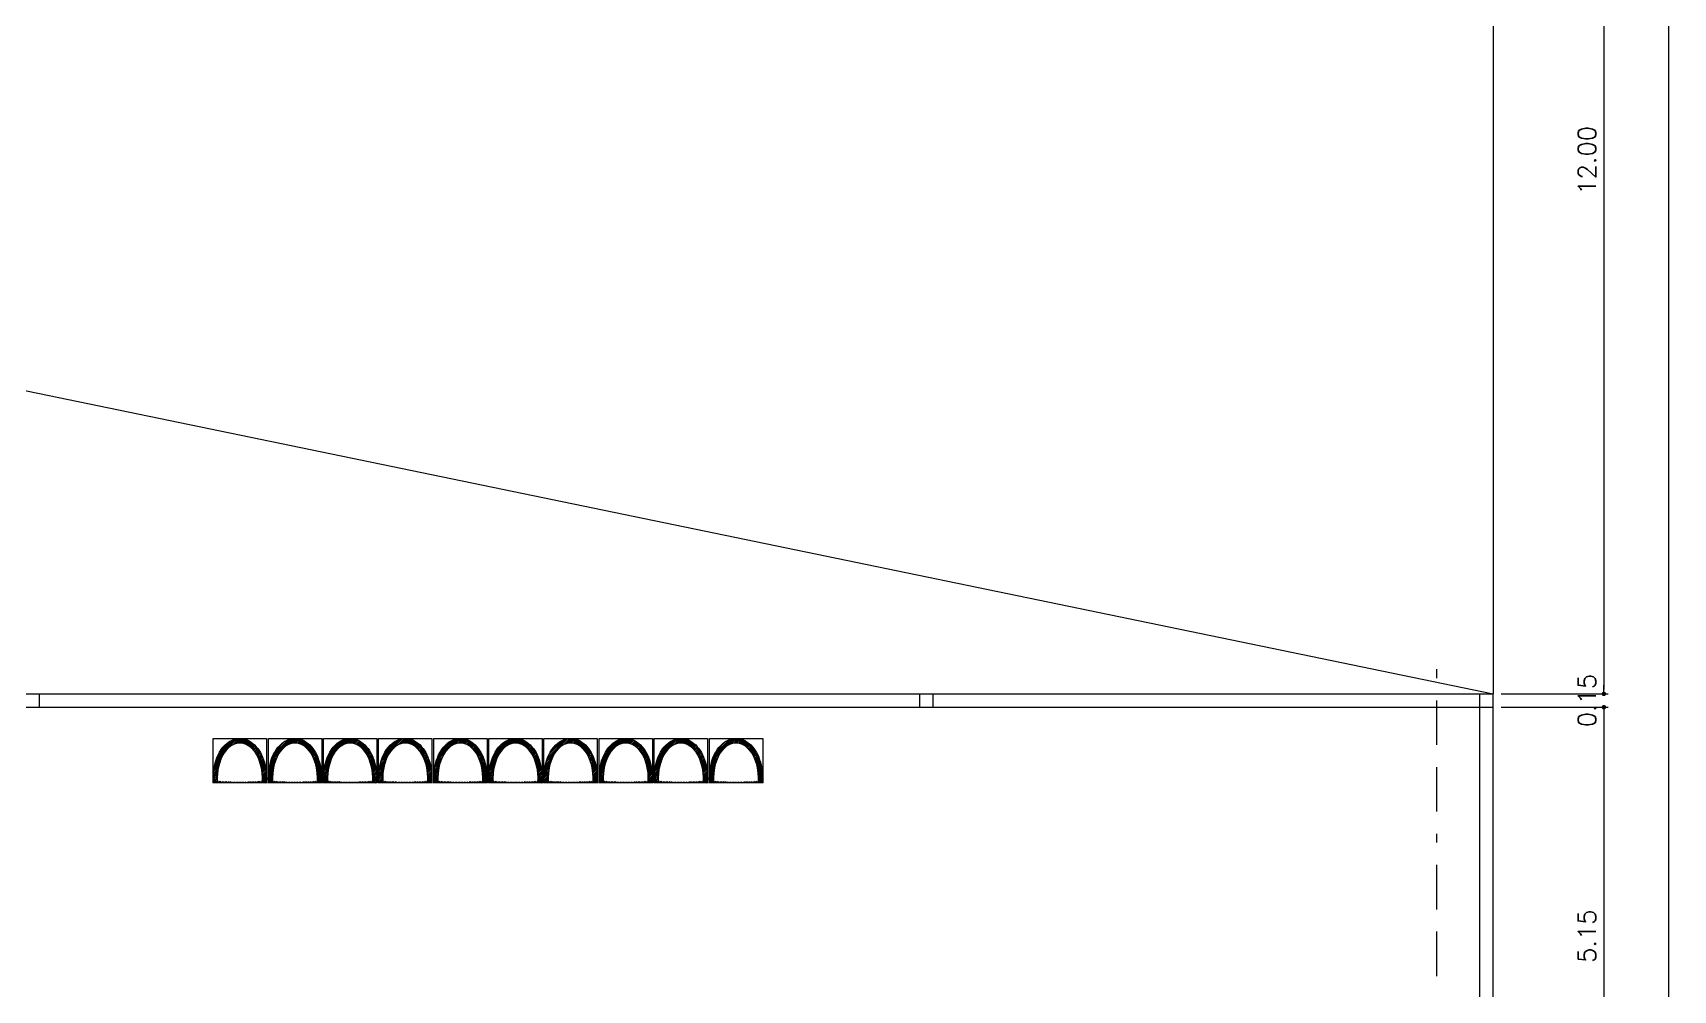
# Model space of a CAD drawing. Extents: x -151 to -2, y -18 to 162.
# Drawn here: x -107.27 to -88.82, y 52.46 to 63.23 of the extents above; entities that cross this region are included whole.
import ezdxf

# ---------------------------------------------------------------- set-up
doc = ezdxf.new("R2010")
doc.units = 0
doc.header["$MEASUREMENT"] = 0
doc.linetypes.add('BORDER', pattern=[1.75, 0.5, -0.25, 0.5, -0.25, 0, -0.25])
doc.layers.get('0').update_dxf_attribs({"linetype": 'CONTINUOUS'})
doc.layers.get('DEFPOINTS').update_dxf_attribs({"linetype": 'CONTINUOUS'})
for name, color, linetype in [('ACESSÓRIO', 2, 'CONTINUOUS'), ('ALVENARIA', 7, 'CONTINUOUS'), ('ALVENARIA1', 44, 'CONTINUOUS'), ('CORTE', 6, 'CONTINUOUS'), ('COTAS', 1, 'CONTINUOUS'), ('HATCH', 30, 'CONTINUOUS')]:
    doc.layers.add(name, color=color, linetype=linetype)
doc.styles.get("Standard").update_dxf_attribs({"font": 'TXT.shx', "height": 0.2})
doc.dimstyles.new('DIM100', dxfattribs={"dimtxt": 0.18, "dimasz": 0.05, "dimexe": 0.05, "dimexo": 0.09, "dimgap": 0.09, "dimtad": 1, "dimzin": 0, "dimdsep": 46, "dimtxsty": 'Standard', "dimblk": 'DOT', "dimblk1": 'DOT', "dimblk2": 'DOT', "dimsah": 1, "dimcen": 0.09, "dimadec": 0, "dimazin": 0, "dimtfac": 1, "dimtix": 1, "dimtofl": 0, "dimtmove": 2, "dimatfit": 3, "dimldrblk": 'DOT', "dimfxl": 1, "dimtolj": 1, "dimtzin": 0, "dimarcsym": 0})

# ---------------------------------------------------------------- blocks, each defined once
blk = doc.blocks.new('DOT')
at = {"layer": 'ALVENARIA', "color": 0, "linetype": 'ByBlock'}
blk.add_line((-0.5, 0), (-1, 0), dxfattribs=at)
at = {"layer": 'ALVENARIA', "color": 0, "linetype": 'ByBlock', "const_width": 0.5}
blk.add_lwpolyline([(-0.25, 0, 1), (0.25, 0, 1)], format="xyb", close=True, dxfattribs=at)
blk = doc.blocks.new('*D260')
at = {"color": 0, "linetype": 'ByBlock'}
for p, q in [((-89.438, -12.159), (-89.438, -24.059)), ((-90.593, -24.109), (-89.388, -24.109))]:
    blk.add_line(p, q, dxfattribs=at)
at = {"layer": 'DEFPOINTS', "color": 0, "linetype": 'ByBlock'}
for p in [(-90.683, -12.109), (-90.683, -24.109), (-89.438, -24.109)]:
    blk.add_point(p, dxfattribs=at)
at = {"color": 0, "linetype": 'ByBlock', "xscale": 0.05, "yscale": 0.05, "zscale": 0.05}
for p, rotation in [((-89.438, -12.109), 90), ((-89.438, -24.109), 270)]:
    blk.add_blockref('DOT', p, dxfattribs=dict(at, rotation=rotation))
at = {"color": 0, "linetype": 'ByBlock', "insert": (-89.628, -18.109), "char_height": 0.2, "attachment_point": 5, "rotation": 90}
blk.add_mtext('\\A1;12.00', dxfattribs=at)
blk = doc.blocks.new('*D261')
at = {"color": 0, "linetype": 'ByBlock'}
for p, q in [((-89.438, -24.059), (-89.438, -24.009)), ((-90.593, -24.259), (-89.388, -24.259)), ((-89.438, -24.309), (-89.438, -24.359))]:
    blk.add_line(p, q, dxfattribs=at)
at = {"layer": 'DEFPOINTS', "color": 0, "linetype": 'ByBlock'}
for p in [(-90.683, -24.109), (-90.683, -24.259), (-89.438, -24.259)]:
    blk.add_point(p, dxfattribs=at)
at = {"color": 0, "linetype": 'ByBlock', "xscale": 0.05, "yscale": 0.05, "zscale": 0.05}
for p, rotation in [((-89.438, -24.109), 270), ((-89.438, -24.259), 90)]:
    blk.add_blockref('DOT', p, dxfattribs=dict(at, rotation=rotation))
at = {"color": 0, "linetype": 'ByBlock', "insert": (-89.628, -24.184), "char_height": 0.2, "attachment_point": 5, "rotation": 90}
blk.add_mtext('\\A1;0.15', dxfattribs=at)
blk = doc.blocks.new('*D262')
at = {"color": 0, "linetype": 'ByBlock'}
for p, q in [((-89.438, -24.309), (-89.438, -29.359)), ((-96.893, -29.409), (-89.388, -29.409))]:
    blk.add_line(p, q, dxfattribs=at)
at = {"layer": 'DEFPOINTS', "color": 0, "linetype": 'ByBlock'}
for p in [(-90.683, -24.259), (-96.983, -29.409), (-89.438, -29.409)]:
    blk.add_point(p, dxfattribs=at)
at = {"color": 0, "linetype": 'ByBlock', "xscale": 0.05, "yscale": 0.05, "zscale": 0.05}
for p, rotation in [((-89.438, -24.259), 90), ((-89.438, -29.409), 270)]:
    blk.add_blockref('DOT', p, dxfattribs=dict(at, rotation=rotation))
at = {"color": 0, "linetype": 'ByBlock', "insert": (-89.628, -26.834), "char_height": 0.2, "attachment_point": 5, "rotation": 90}
blk.add_mtext('\\A1;5.15', dxfattribs=at)
blk = doc.blocks.new('*D266')
at = {"color": 0, "linetype": 'ByBlock'}
for p, q in [((-93.893, 3.641), (-88.659, 3.641)), ((-88.709, -34.809), (-88.709, 3.591))]:
    blk.add_line(p, q, dxfattribs=at)
at = {"layer": 'DEFPOINTS', "color": 0, "linetype": 'ByBlock'}
for p in [(-93.983, 3.641), (-88.709, 3.641), (-90.683, -34.859)]:
    blk.add_point(p, dxfattribs=at)
at = {"color": 0, "linetype": 'ByBlock', "xscale": 0.05, "yscale": 0.05, "zscale": 0.05}
for p, rotation in [((-88.709, 3.641), 90), ((-88.709, -34.859), 270)]:
    blk.add_blockref('DOT', p, dxfattribs=dict(at, rotation=rotation))
at = {"color": 0, "linetype": 'ByBlock', "insert": (-88.899, -15.609), "char_height": 0.2, "attachment_point": 5, "rotation": 90}
blk.add_mtext('\\A1;38.50', dxfattribs=at)

msp = doc.modelspace()

# ---------------------------------------------------------------- hatches: boundary and pattern name
at = {"layer": 'HATCH'}
h = msp.add_hatch(dxfattribs=at)
h.set_pattern_fill('ANSI31', color=256, scale=0.1, angle=-90, style=0)
h.set_pattern_definition([(225, (-28.906215, -81.304438), (-0.0088388348, 0.0088388348), [])])
edge = h.paths.add_edge_path()
edge.add_ellipse((-104.943, 54.844), major_axis=(0, -0.4), ratio=0.625, start_angle=82.8192, end_angle=277.1808, ccw=False)
edge.add_line((-104.695, 54.794), (-104.645, 54.794))
edge.add_spline(control_points=[(-104.645, 54.794), (-104.641, 54.851), (-104.644, 54.91), (-104.669, 55.047), (-104.699, 55.122), (-104.785, 55.237), (-104.842, 55.278), (-104.969, 55.302), (-105.035, 55.282), (-105.153, 55.186), (-105.2, 55.101), (-105.24, 54.937), (-105.246, 54.864), (-105.241, 54.794)], knot_values=[1.454628, 1.454628, 1.454628, 1.454628, 1.857235, 1.857235, 2.441879, 2.441879, 3.026523, 3.026523, 3.611166, 3.611166, 4.333999, 4.333999, 4.828558, 4.828558, 4.828558, 4.828558], degree=3, periodic=0)
edge.add_line((-105.241, 54.794), (-105.191, 54.794))
h = msp.add_hatch(dxfattribs=at)
h.set_pattern_fill('ANSI31', color=256, scale=0.1, angle=-90, style=0)
h.set_pattern_definition([(225, (-28.286215, -81.304438), (-0.0088388348, 0.0088388348), [])])
edge = h.paths.add_edge_path()
edge.add_ellipse((-104.323, 54.844), major_axis=(0, -0.4), ratio=0.625, start_angle=82.8192, end_angle=277.1808, ccw=False)
edge.add_line((-104.075, 54.794), (-104.025, 54.794))
edge.add_spline(control_points=[(-104.025, 54.794), (-104.021, 54.851), (-104.024, 54.91), (-104.049, 55.047), (-104.079, 55.122), (-104.165, 55.237), (-104.222, 55.278), (-104.349, 55.302), (-104.415, 55.282), (-104.533, 55.186), (-104.58, 55.101), (-104.62, 54.937), (-104.626, 54.864), (-104.621, 54.794)], knot_values=[1.454628, 1.454628, 1.454628, 1.454628, 1.857235, 1.857235, 2.441879, 2.441879, 3.026523, 3.026523, 3.611166, 3.611166, 4.333999, 4.333999, 4.828558, 4.828558, 4.828558, 4.828558], degree=3, periodic=0)
edge.add_line((-104.621, 54.794), (-104.571, 54.794))
h = msp.add_hatch(dxfattribs=at)
h.set_pattern_fill('ANSI31', color=256, scale=0.1, angle=-90, style=0)
h.set_pattern_definition([(225, (-27.666215, -81.304438), (-0.0088388348, 0.0088388348), [])])
edge = h.paths.add_edge_path()
edge.add_ellipse((-103.703, 54.844), major_axis=(0, -0.4), ratio=0.625, start_angle=82.8192, end_angle=277.1808, ccw=False)
edge.add_line((-103.455, 54.794), (-103.405, 54.794))
edge.add_spline(control_points=[(-103.405, 54.794), (-103.401, 54.851), (-103.404, 54.91), (-103.429, 55.047), (-103.459, 55.122), (-103.545, 55.237), (-103.602, 55.278), (-103.729, 55.302), (-103.795, 55.282), (-103.913, 55.186), (-103.96, 55.101), (-104, 54.937), (-104.006, 54.864), (-104.001, 54.794)], knot_values=[1.454628, 1.454628, 1.454628, 1.454628, 1.857235, 1.857235, 2.441879, 2.441879, 3.026523, 3.026523, 3.611166, 3.611166, 4.333999, 4.333999, 4.828558, 4.828558, 4.828558, 4.828558], degree=3, periodic=0)
edge.add_line((-104.001, 54.794), (-103.951, 54.794))
h = msp.add_hatch(dxfattribs=at)
h.set_pattern_fill('ANSI31', color=256, scale=0.1, angle=-90, style=0)
h.set_pattern_definition([(225, (-27.046215, -81.304438), (-0.0088388348, 0.0088388348), [])])
edge = h.paths.add_edge_path()
edge.add_ellipse((-103.083, 54.844), major_axis=(0, -0.4), ratio=0.625, start_angle=82.8192, end_angle=277.1808, ccw=False)
edge.add_line((-102.835, 54.794), (-102.785, 54.794))
edge.add_spline(control_points=[(-102.785, 54.794), (-102.781, 54.851), (-102.784, 54.91), (-102.809, 55.047), (-102.839, 55.122), (-102.925, 55.237), (-102.982, 55.278), (-103.109, 55.302), (-103.175, 55.282), (-103.293, 55.186), (-103.34, 55.101), (-103.38, 54.937), (-103.386, 54.864), (-103.381, 54.794)], knot_values=[1.454628, 1.454628, 1.454628, 1.454628, 1.857235, 1.857235, 2.441879, 2.441879, 3.026523, 3.026523, 3.611166, 3.611166, 4.333999, 4.333999, 4.828558, 4.828558, 4.828558, 4.828558], degree=3, periodic=0)
edge.add_line((-103.381, 54.794), (-103.331, 54.794))
h = msp.add_hatch(dxfattribs=at)
h.set_pattern_fill('ANSI31', color=256, scale=0.1, angle=-90, style=0)
h.set_pattern_definition([(225, (-26.426215, -81.304438), (-0.0088388348, 0.0088388348), [])])
edge = h.paths.add_edge_path()
edge.add_ellipse((-102.463, 54.844), major_axis=(0, -0.4), ratio=0.625, start_angle=82.8192, end_angle=277.1808, ccw=False)
edge.add_line((-102.215, 54.794), (-102.165, 54.794))
edge.add_spline(control_points=[(-102.165, 54.794), (-102.161, 54.851), (-102.164, 54.91), (-102.189, 55.047), (-102.219, 55.122), (-102.305, 55.237), (-102.362, 55.278), (-102.489, 55.302), (-102.555, 55.282), (-102.673, 55.186), (-102.72, 55.101), (-102.76, 54.937), (-102.766, 54.864), (-102.761, 54.794)], knot_values=[1.454628, 1.454628, 1.454628, 1.454628, 1.857235, 1.857235, 2.441879, 2.441879, 3.026523, 3.026523, 3.611166, 3.611166, 4.333999, 4.333999, 4.828558, 4.828558, 4.828558, 4.828558], degree=3, periodic=0)
edge.add_line((-102.761, 54.794), (-102.711, 54.794))
h = msp.add_hatch(dxfattribs=at)
h.set_pattern_fill('ANSI31', color=256, scale=0.1, angle=-90, style=0)
h.set_pattern_definition([(225, (-25.806215, -81.304438), (-0.0088388348, 0.0088388348), [])])
edge = h.paths.add_edge_path()
edge.add_ellipse((-101.843, 54.844), major_axis=(0, -0.4), ratio=0.625, start_angle=82.8192, end_angle=277.1808, ccw=False)
edge.add_line((-101.595, 54.794), (-101.545, 54.794))
edge.add_spline(control_points=[(-101.545, 54.794), (-101.541, 54.851), (-101.544, 54.91), (-101.569, 55.047), (-101.599, 55.122), (-101.685, 55.237), (-101.742, 55.278), (-101.869, 55.302), (-101.935, 55.282), (-102.053, 55.186), (-102.1, 55.101), (-102.14, 54.937), (-102.146, 54.864), (-102.141, 54.794)], knot_values=[1.454628, 1.454628, 1.454628, 1.454628, 1.857235, 1.857235, 2.441879, 2.441879, 3.026523, 3.026523, 3.611166, 3.611166, 4.333999, 4.333999, 4.828558, 4.828558, 4.828558, 4.828558], degree=3, periodic=0)
edge.add_line((-102.141, 54.794), (-102.091, 54.794))
h = msp.add_hatch(dxfattribs=at)
h.set_pattern_fill('ANSI31', color=256, scale=0.1, angle=-90, style=0)
h.set_pattern_definition([(225, (-25.186215, -81.304438), (-0.0088388348, 0.0088388348), [])])
edge = h.paths.add_edge_path()
edge.add_ellipse((-101.223, 54.844), major_axis=(0, -0.4), ratio=0.625, start_angle=82.8192, end_angle=277.1808, ccw=False)
edge.add_line((-100.975, 54.794), (-100.925, 54.794))
edge.add_spline(control_points=[(-100.925, 54.794), (-100.921, 54.851), (-100.924, 54.91), (-100.949, 55.047), (-100.979, 55.122), (-101.065, 55.237), (-101.122, 55.278), (-101.249, 55.302), (-101.315, 55.282), (-101.433, 55.186), (-101.48, 55.101), (-101.52, 54.937), (-101.526, 54.864), (-101.521, 54.794)], knot_values=[1.454628, 1.454628, 1.454628, 1.454628, 1.857235, 1.857235, 2.441879, 2.441879, 3.026523, 3.026523, 3.611166, 3.611166, 4.333999, 4.333999, 4.828558, 4.828558, 4.828558, 4.828558], degree=3, periodic=0)
edge.add_line((-101.521, 54.794), (-101.471, 54.794))
h = msp.add_hatch(dxfattribs=at)
h.set_pattern_fill('ANSI31', color=256, scale=0.1, angle=-90, style=0)
h.set_pattern_definition([(225, (-24.566215, -81.304438), (-0.0088388348, 0.0088388348), [])])
edge = h.paths.add_edge_path()
edge.add_ellipse((-100.603, 54.844), major_axis=(0, -0.4), ratio=0.625, start_angle=82.8192, end_angle=277.1808, ccw=False)
edge.add_line((-100.355, 54.794), (-100.305, 54.794))
edge.add_spline(control_points=[(-100.305, 54.794), (-100.301, 54.851), (-100.304, 54.91), (-100.329, 55.047), (-100.359, 55.122), (-100.445, 55.237), (-100.502, 55.278), (-100.629, 55.302), (-100.695, 55.282), (-100.813, 55.186), (-100.86, 55.101), (-100.9, 54.937), (-100.906, 54.864), (-100.901, 54.794)], knot_values=[1.454628, 1.454628, 1.454628, 1.454628, 1.857235, 1.857235, 2.441879, 2.441879, 3.026523, 3.026523, 3.611166, 3.611166, 4.333999, 4.333999, 4.828558, 4.828558, 4.828558, 4.828558], degree=3, periodic=0)
edge.add_line((-100.901, 54.794), (-100.851, 54.794))
h = msp.add_hatch(dxfattribs=at)
h.set_pattern_fill('ANSI31', color=256, scale=0.1, angle=-90, style=0)
h.set_pattern_definition([(225, (-23.946215, -81.304438), (-0.0088388348, 0.0088388348), [])])
edge = h.paths.add_edge_path()
edge.add_ellipse((-99.983, 54.844), major_axis=(0, -0.4), ratio=0.625, start_angle=82.8192, end_angle=277.1808, ccw=False)
edge.add_line((-99.735, 54.794), (-99.685, 54.794))
edge.add_spline(control_points=[(-99.685, 54.794), (-99.681, 54.851), (-99.684, 54.91), (-99.709, 55.047), (-99.739, 55.122), (-99.825, 55.237), (-99.882, 55.278), (-100.009, 55.302), (-100.075, 55.282), (-100.193, 55.186), (-100.24, 55.101), (-100.28, 54.937), (-100.286, 54.864), (-100.281, 54.794)], knot_values=[1.454628, 1.454628, 1.454628, 1.454628, 1.857235, 1.857235, 2.441879, 2.441879, 3.026523, 3.026523, 3.611166, 3.611166, 4.333999, 4.333999, 4.828558, 4.828558, 4.828558, 4.828558], degree=3, periodic=0)
edge.add_line((-100.281, 54.794), (-100.231, 54.794))
h = msp.add_hatch(dxfattribs=at)
h.set_pattern_fill('ANSI31', color=256, scale=0.1, angle=-90, style=0)
h.set_pattern_definition([(225, (-23.326215, -81.304438), (-0.0088388348, 0.0088388348), [])])
edge = h.paths.add_edge_path()
edge.add_ellipse((-99.363, 54.844), major_axis=(0, -0.4), ratio=0.625, start_angle=82.8192, end_angle=277.1808, ccw=False)
edge.add_line((-99.115, 54.794), (-99.065, 54.794))
edge.add_spline(control_points=[(-99.065, 54.794), (-99.061, 54.851), (-99.064, 54.91), (-99.089, 55.047), (-99.119, 55.122), (-99.205, 55.237), (-99.262, 55.278), (-99.389, 55.302), (-99.455, 55.282), (-99.573, 55.186), (-99.62, 55.101), (-99.66, 54.937), (-99.666, 54.864), (-99.661, 54.794)], knot_values=[1.454628, 1.454628, 1.454628, 1.454628, 1.857235, 1.857235, 2.441879, 2.441879, 3.026523, 3.026523, 3.611166, 3.611166, 4.333999, 4.333999, 4.828558, 4.828558, 4.828558, 4.828558], degree=3, periodic=0)
edge.add_line((-99.661, 54.794), (-99.611, 54.794))

# ---------------------------------------------------------------- linework, layer by layer
at = {"layer": 'ACESSÓRIO'}
for points in [[(-104.643, 55.294), (-104.643, 54.794), (-105.243, 54.794), (-105.243, 55.294)], [(-104.023, 55.294), (-104.023, 54.794), (-104.623, 54.794), (-104.623, 55.294)], [(-103.403, 55.294), (-103.403, 54.794), (-104.003, 54.794), (-104.003, 55.294)], [(-102.783, 55.294), (-102.783, 54.794), (-103.383, 54.794), (-103.383, 55.294)], [(-102.163, 55.294), (-102.163, 54.794), (-102.763, 54.794), (-102.763, 55.294)], [(-101.543, 55.294), (-101.543, 54.794), (-102.143, 54.794), (-102.143, 55.294)], [(-100.923, 55.294), (-100.923, 54.794), (-101.523, 54.794), (-101.523, 55.294)], [(-100.303, 55.294), (-100.303, 54.794), (-100.903, 54.794), (-100.903, 55.294)], [(-99.683, 55.294), (-99.683, 54.794), (-100.283, 54.794), (-100.283, 55.294)], [(-99.063, 55.294), (-99.063, 54.794), (-99.663, 54.794), (-99.663, 55.294)]]:
    msp.add_lwpolyline(points, close=True, dxfattribs=at)
at = {"layer": 'ACESSÓRIO', "extrusion": (0, 0, -1)}
for centre in [(-104.943, 54.844), (-104.323, 54.844), (-103.703, 54.844), (-103.083, 54.844), (-102.463, 54.844), (-101.843, 54.844), (-101.223, 54.844), (-100.603, 54.844), (-99.983, 54.844), (-99.363, 54.844)]:
    msp.add_ellipse(centre, major_axis=(0, -0.4), ratio=0.625, start_param=1.445468, end_param=4.837717, dxfattribs=at)
at = {"layer": 'ACESSÓRIO'}
for points in [[(-105.241, 54.79), (-105.247, 54.862), (-105.241, 54.936), (-105.2, 55.101), (-105.153, 55.186), (-105.035, 55.282), (-104.969, 55.302), (-104.842, 55.278), (-104.785, 55.237), (-104.699, 55.122), (-104.669, 55.047), (-104.643, 54.909), (-104.64, 54.849), (-104.645, 54.79)], [(-104.621, 54.79), (-104.627, 54.862), (-104.621, 54.936), (-104.58, 55.101), (-104.533, 55.186), (-104.415, 55.282), (-104.349, 55.302), (-104.222, 55.278), (-104.165, 55.237), (-104.079, 55.122), (-104.049, 55.047), (-104.023, 54.909), (-104.02, 54.849), (-104.025, 54.79)], [(-104.001, 54.79), (-104.007, 54.862), (-104.001, 54.936), (-103.96, 55.101), (-103.913, 55.186), (-103.795, 55.282), (-103.729, 55.302), (-103.602, 55.278), (-103.545, 55.237), (-103.459, 55.122), (-103.429, 55.047), (-103.403, 54.909), (-103.4, 54.849), (-103.405, 54.79)], [(-103.381, 54.79), (-103.387, 54.862), (-103.381, 54.936), (-103.34, 55.101), (-103.293, 55.186), (-103.175, 55.282), (-103.109, 55.302), (-102.982, 55.278), (-102.925, 55.237), (-102.839, 55.122), (-102.809, 55.047), (-102.783, 54.909), (-102.78, 54.849), (-102.785, 54.79)], [(-102.761, 54.79), (-102.767, 54.862), (-102.761, 54.936), (-102.72, 55.101), (-102.673, 55.186), (-102.555, 55.282), (-102.489, 55.302), (-102.362, 55.278), (-102.305, 55.237), (-102.219, 55.122), (-102.189, 55.047), (-102.163, 54.909), (-102.16, 54.849), (-102.165, 54.79)], [(-102.141, 54.79), (-102.147, 54.862), (-102.141, 54.936), (-102.1, 55.101), (-102.053, 55.186), (-101.935, 55.282), (-101.869, 55.302), (-101.742, 55.278), (-101.685, 55.237), (-101.599, 55.122), (-101.569, 55.047), (-101.543, 54.909), (-101.54, 54.849), (-101.545, 54.79)], [(-101.521, 54.79), (-101.527, 54.862), (-101.521, 54.936), (-101.48, 55.101), (-101.433, 55.186), (-101.315, 55.282), (-101.249, 55.302), (-101.122, 55.278), (-101.065, 55.237), (-100.979, 55.122), (-100.949, 55.047), (-100.923, 54.909), (-100.92, 54.849), (-100.925, 54.79)], [(-100.901, 54.79), (-100.907, 54.862), (-100.901, 54.936), (-100.86, 55.101), (-100.813, 55.186), (-100.695, 55.282), (-100.629, 55.302), (-100.502, 55.278), (-100.445, 55.237), (-100.359, 55.122), (-100.329, 55.047), (-100.303, 54.909), (-100.3, 54.849), (-100.305, 54.79)], [(-100.281, 54.79), (-100.287, 54.862), (-100.281, 54.936), (-100.24, 55.101), (-100.193, 55.186), (-100.075, 55.282), (-100.009, 55.302), (-99.882, 55.278), (-99.825, 55.237), (-99.739, 55.122), (-99.709, 55.047), (-99.683, 54.909), (-99.68, 54.849), (-99.685, 54.79)], [(-99.661, 54.79), (-99.667, 54.862), (-99.661, 54.936), (-99.62, 55.101), (-99.573, 55.186), (-99.455, 55.282), (-99.389, 55.302), (-99.262, 55.278), (-99.205, 55.237), (-99.119, 55.122), (-99.089, 55.047), (-99.063, 54.909), (-99.06, 54.849), (-99.065, 54.79)]]:
    msp.add_open_spline(points, degree=3, knots=[1.445468, 1.445468, 1.445468, 1.445468, 1.949187, 1.949187, 2.672019, 2.672019, 3.256663, 3.256663, 3.841306, 3.841306, 4.42595, 4.42595, 4.837717, 4.837717, 4.837717, 4.837717], dxfattribs=at)
at = {"layer": 'ALVENARIA', "linetype": 'Continuous'}
for p, q in [((-107.347, 55.793), (-107.197, 55.793)), ((-97.297, 55.793), (-97.147, 55.793)), ((-90.997, 55.793), (-90.847, 55.793)), ((-107.347, 55.643), (-107.197, 55.643)), ((-97.297, 55.643), (-97.147, 55.643)), ((-90.997, 55.643), (-90.847, 55.643))]:
    msp.add_line(p, q, dxfattribs=at)
at = {"layer": 'ALVENARIA'}
for p, q in [((-107.197, 55.643), (-107.197, 55.793)), ((-97.297, 55.643), (-97.297, 55.793)), ((-97.147, 55.643), (-97.147, 55.793)), ((-90.997, 50.493), (-90.997, 55.793)), ((-90.847, 45.043), (-90.847, 55.793))]:
    msp.add_line(p, q, dxfattribs=at)
at = {"layer": 'ALVENARIA1', "linetype": 'Continuous'}
for p in [(-148.892, 67.793), (-90.847, 67.793)]:
    msp.add_line(p, (-90.847, 55.793), dxfattribs=at)
at = {"layer": 'ALVENARIA1'}
for p, q in [((-107.197, 55.793), (-97.297, 55.793)), ((-97.147, 55.793), (-90.997, 55.793)), ((-107.197, 55.643), (-97.297, 55.643)), ((-97.147, 55.643), (-90.997, 55.643))]:
    msp.add_line(p, q, dxfattribs=at)
at = {"layer": 'CORTE', "linetype": 'BORDER'}
msp.add_line((-91.48, 43.371), (-91.48, 56.079), dxfattribs=at)

# ---------------------------------------------------------------- dimensions: what is measured, and where the dimension line sits
at = {"layer": 'COTAS', "linetype": 'Continuous'}
for base, p1, p2, picture, middle in [((-88.872, 83.543), (-90.847, 45.043), (-94.147, 83.543), '*D266', (-89.062, 64.293)), ((-89.602, 55.793), (-90.847, 67.793), (-90.847, 55.793), '*D260', (-89.792, 61.793)), ((-89.602, 55.643), (-90.847, 55.793), (-90.847, 55.643), '*D261', (-89.792, 55.718)), ((-89.602, 50.493), (-90.847, 55.643), (-97.147, 50.493), '*D262', (-89.792, 53.068))]:
    dim = msp.add_linear_dim(base=base, p1=p1, p2=p2, angle=90, dimstyle='DIM100', override={"dimtxt": 0.09, "dimsah": 0, "dimse1": 1}, dxfattribs=at)
    dim.commit()
    dim.dimension.update_dxf_attribs({"geometry": picture, "text_midpoint": middle, "insert": (-0.164, 79.903)})

doc.saveas('drawing.dxf')
